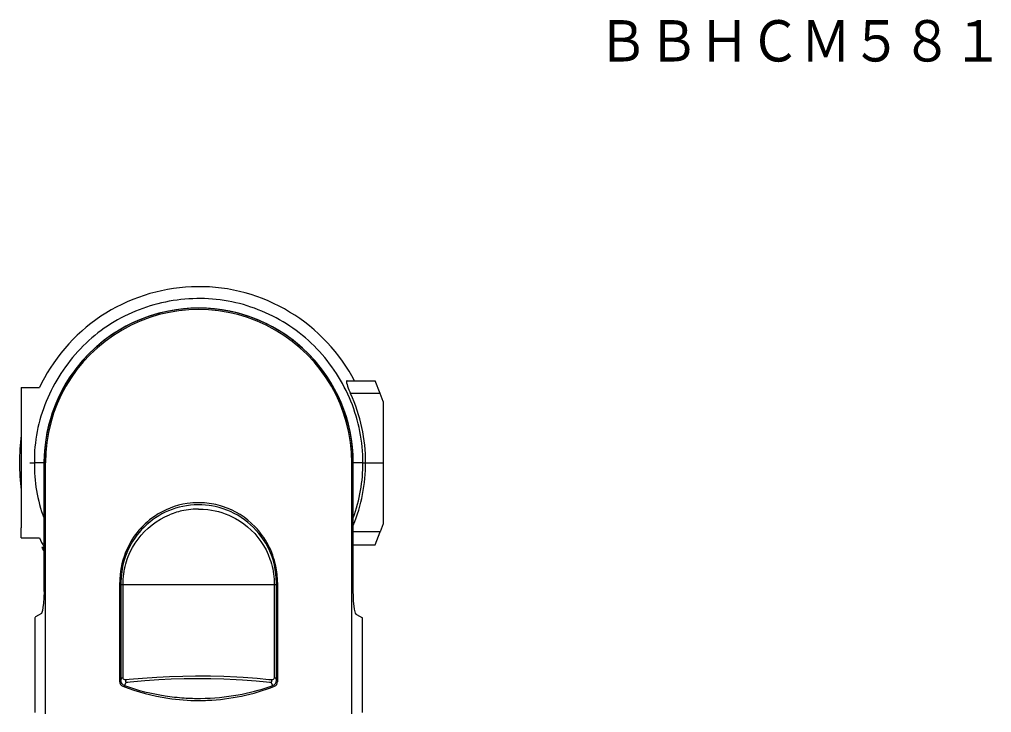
# Model space of a CAD drawing. Units: millimetres, scale not verified. Extents: x -63 to 63, y -57 to 58.
# Drawn here: x 17.71 to 62.98, y 16.87 to 49.16 of the extents above; entities that cross this region are included whole.
import ezdxf
from ezdxf.enums import TextEntityAlignment as Align

# ---------------------------------------------------------------- set-up
doc = ezdxf.new("R2010")
doc.units = ezdxf.units.MM
doc.header["$LTSCALE"] = 0.191021
doc.layers.add('0-0_GAIKEI', color=1, linetype='Continuous')
doc.layers.add('0-1_TOUROKU', color=3, linetype='Continuous')
doc.styles.add('ＭＳ ゴシック', font='')
doc.styles.get('ＭＳ ゴシック').set_extended_font_data('MS Gothic')

msp = doc.modelspace()

# ---------------------------------------------------------------- linework, layer by layer
at = {"layer": '0-0_GAIKEI', "color": 7}
for p, q in [((25.4425, 36.6805), (25.1625, 36.654)), ((25.7232, 36.6976), (25.4425, 36.6805)), ((26.0043, 36.7051), (25.7232, 36.6976)), ((26.2854, 36.7031), (26.0043, 36.7051)), ((26.5662, 36.6915), (26.2854, 36.7031)), ((26.8465, 36.6703), (26.5662, 36.6915)), ((23.5152, 36.3004), (23.249, 36.2095)), ((23.7842, 36.3822), (23.5152, 36.3004)), ((24.0559, 36.4549), (23.7842, 36.3822)), ((24.3299, 36.5186), (24.0559, 36.4549)), ((24.6059, 36.573), (24.3299, 36.5186)), ((24.8836, 36.6182), (24.6059, 36.573)), ((25.1625, 36.654), (24.8836, 36.6182)), ((27.1258, 36.6392), (26.8465, 36.6703)), ((27.4039, 36.5984), (27.1258, 36.6392)), ((27.6804, 36.5477), (27.4039, 36.5984)), ((27.955, 36.4872), (27.6804, 36.5477)), ((28.2275, 36.417), (27.955, 36.4872)), ((28.4975, 36.3372), (28.2275, 36.417)), ((28.7646, 36.2481), (28.4975, 36.3372)), ((29.0287, 36.1498), (28.7646, 36.2481)), ((22.4716, 35.8836), (22.2205, 35.7573)), ((22.7269, 36.0011), (22.4716, 35.8836)), ((22.9862, 36.1098), (22.7269, 36.0011)), ((23.249, 36.2095), (22.9862, 36.1098)), ((29.2893, 36.0425), (29.0287, 36.1498)), ((29.5463, 35.9263), (29.2893, 36.0425)), ((29.7992, 35.8014), (29.5463, 35.9263)), ((30.0478, 35.668), (29.7992, 35.8014)), ((21.4958, 35.3266), (21.2648, 35.1659)), ((21.7322, 35.4787), (21.4958, 35.3266)), ((21.9739, 35.6224), (21.7322, 35.4787)), ((22.2205, 35.7573), (21.9739, 35.6224)), ((30.2917, 35.5262), (30.0478, 35.668)), ((30.5307, 35.3762), (30.2917, 35.5262)), ((30.7645, 35.2182), (30.5307, 35.3762)), ((21.0396, 34.9969), (20.8203, 34.82)), ((21.2648, 35.1659), (21.0396, 34.9969)), ((30.9927, 35.0524), (30.7645, 35.2182)), ((31.2151, 34.8789), (30.9927, 35.0524)), ((31.4313, 34.6978), (31.2151, 34.8789)), ((20.4003, 34.4436), (20.2, 34.2446)), ((20.6071, 34.6355), (20.4003, 34.4436)), ((20.8203, 34.82), (20.6071, 34.6355)), ((31.6411, 34.5094), (31.4313, 34.6978)), ((31.844, 34.3138), (31.6411, 34.5094)), ((20.0065, 34.0388), (19.8199, 33.8265)), ((20.2, 34.2446), (20.0065, 34.0388)), ((32.0399, 34.1112), (31.844, 34.3138)), ((32.2286, 33.9019), (32.0399, 34.1112)), ((19.6404, 33.608), (19.4682, 33.3836)), ((19.8199, 33.8265), (19.6404, 33.608)), ((32.41, 33.6862), (32.2286, 33.9019)), ((32.5838, 33.4644), (32.41, 33.6862)), ((19.3036, 33.1536), (19.1457, 32.9166)), ((19.4682, 33.3836), (19.3036, 33.1536)), ((32.75, 33.2368), (32.5838, 33.4644)), ((32.9083, 33.0036), (32.75, 33.2368)), ((19.0023, 32.6853), (18.8736, 32.4625)), ((19.1457, 32.9166), (19.0023, 32.6853)), ((33.0588, 32.765), (32.9083, 33.0036)), ((33.1866, 32.5473), (33.0588, 32.765)), ((18.7518, 32.236), (18.637, 32.006)), ((18.8736, 32.4625), (18.7518, 32.236)), ((33.3078, 32.3258), (33.1866, 32.5473)), ((33.3075, 32.3262), (34.2726, 32.3262)), ((34.5099, 31.7262), (34.2726, 32.3262)), ((17.7946, 32.0062), (18.6371, 32.0062)), ((17.7946, 32.0062), (17.7946, 25.4752)), ((34.6546, 31.3602), (34.5099, 31.7262)), ((34.6546, 31.3602), (34.6546, 25.6522)), ((17.7946, 25.0062), (17.7946, 25.4752)), ((34.6546, 25.6522), (34.5099, 25.2862)), ((17.7946, 25.0062), (18.6371, 25.0062)), ((34.2726, 24.6862), (34.5099, 25.2862)), ((18.7582, 24.5499), (18.7588, 24.5502)), ((18.8524, 24.5502), (18.7588, 24.5502)), ((18.8524, 22.5075), (18.8524, 24.5883)), ((33.2558, 24.6862), (34.2726, 24.6862)), ((33.2558, 22.5075), (33.2558, 24.6862)), ((18.8524, 22.5075), (18.8534, 22.5075)), ((33.4046, 21.4298), (33.6802, 21.2716)), ((18.429, 21.2716), (18.429, 16.8663)), ((33.6802, 16.8663), (33.6802, 21.2716))]:
    msp.add_line(p, q, dxfattribs=at)
at = {"layer": '0-0_GAIKEI'}
for p, q in [((32.9685, 32.3262), (33.3078, 32.3258)), ((34.5099, 31.7262), (33.1274, 31.7262)), ((18.2001, 28.5062), (18.4068, 28.5062)), ((18.2001, 28.5062), (18.4068, 28.5062)), ((18.8524, 28.5062), (18.4068, 28.5062)), ((18.8524, 28.5062), (18.4068, 28.5062)), ((18.8524, 24.5883), (18.8524, 28.5062)), ((18.8524, 28.5062), (18.8534, 28.5062)), ((18.8534, 28.5062), (18.9188, 28.5062)), ((18.9188, 16.8063), (18.9188, 28.5062)), ((33.1904, 28.5062), (33.2558, 28.5062)), ((33.1904, 16.8063), (33.1904, 28.5062)), ((33.2558, 24.6862), (33.2558, 28.5062)), ((33.2558, 28.5062), (33.2569, 28.5062)), ((33.7024, 28.5062), (33.2569, 28.5062)), ((33.7024, 28.5062), (33.2569, 28.5062)), ((33.7024, 28.5062), (33.8278, 28.5062)), ((33.7024, 28.5062), (33.8278, 28.5062)), ((33.8278, 28.5062), (34.6546, 28.5062)), ((33.8278, 28.5062), (34.6546, 28.5062)), ((34.5099, 25.2862), (33.2569, 25.2862)), ((22.3802, 18.2961), (22.3802, 22.9263)), ((22.4343, 22.9261), (22.4351, 18.3663)), ((22.4343, 22.8262), (22.5316, 22.8261)), ((22.5315, 22.8261), (22.5316, 22.8507)), ((22.5315, 22.8262), (29.6743, 22.8273)), ((22.5337, 18.481), (22.5315, 22.8261)), ((29.675, 18.3675), (29.6743, 22.9273)), ((29.729, 22.9263), (29.729, 18.2961)), ((22.4345, 21.7426), (22.4146, 21.7426)), ((22.4351, 18.3663), (22.4805, 18.4798)), ((22.4805, 18.4798), (22.5338, 18.481)), ((22.6057, 18.1222), (22.6824, 18.2599)), ((29.3845, 18.0814), (29.5023, 18.1225)), ((29.5023, 18.1225), (29.4268, 18.2612)), ((29.5764, 18.4821), (29.6297, 18.4821)), ((29.6297, 18.4821), (29.675, 18.3675))]:
    msp.add_line(p, q, dxfattribs=at)
for points in [[(23.7983, 35.8108), (23.6237, 35.7551), (23.4505, 35.6953), (23.2787, 35.6315), (23.1083, 35.5635), (22.9395, 35.4913), (22.7723, 35.4151), (22.6069, 35.3348), (22.4435, 35.2505), (22.2822, 35.1622), (22.1233, 35.07), (21.9668, 34.9739), (21.8128, 34.874), (21.6615, 34.7703), (21.5129, 34.6629), (21.367, 34.5519), (21.2239, 34.4373), (21.0835, 34.3191), (20.946, 34.1976), (20.8115, 34.0728), (20.6798, 33.9448), (20.5513, 33.8136), (20.4258, 33.6795), (20.3035, 33.5424), (20.1844, 33.4024), (20.0685, 33.2597), (19.956, 33.1144), (19.8469, 32.9665), (19.7413, 32.8161), (19.6392, 32.6632), (19.5406, 32.5081), (19.4457, 32.3508), (19.3545, 32.1913), (19.267, 32.0298), (19.1833, 31.8663), (19.1036, 31.7009), (19.0277, 31.5338), (18.9559, 31.3649), (18.8882, 31.1944), (18.8246, 31.0223)], [(30.5955, 34.6598), (30.4463, 34.767), (30.2947, 34.8706), (30.1406, 34.9706), (29.9841, 35.0669), (29.8255, 35.1595), (29.6647, 35.2482), (29.502, 35.3332), (29.3373, 35.4142), (29.1707, 35.4913), (29.0025, 35.5644), (28.8325, 35.6335), (28.6609, 35.6985), (28.4877, 35.7594), (28.313, 35.8162), (28.1369, 35.8687), (27.9596, 35.9168), (27.7812, 35.9606), (27.602, 35.9999), (27.422, 36.0347), (27.2413, 36.065), (27.0599, 36.0908), (26.878, 36.1121), (26.6956, 36.129), (26.5129, 36.1415), (26.3299, 36.1495), (26.1467, 36.1532), (25.9635, 36.1525), (25.7803, 36.1475), (25.5973, 36.1381), (25.4145, 36.1244), (25.2321, 36.1065), (25.0502, 36.0842), (24.8689, 36.0578), (24.6882, 36.027), (24.5083, 35.9921), (24.3292, 35.953), (24.1511, 35.9098), (23.9741, 35.8623), (23.7983, 35.8108)], [(33.7024, 28.5062), (33.7017, 28.6895), (33.6962, 28.8727), (33.686, 29.0556), (33.6712, 29.2382), (33.6517, 29.4204), (33.6276, 29.602), (33.599, 29.783), (33.566, 29.9632), (33.5285, 30.1425), (33.4866, 30.3209), (33.4405, 30.4983), (33.39, 30.6745), (33.3354, 30.8495), (33.2765, 31.0231), (33.2136, 31.1953), (33.1466, 31.366), (33.0755, 31.535), (33.0005, 31.7023), (32.9216, 31.8679), (32.8388, 32.0315), (32.7522, 32.1932), (32.6618, 32.3528), (32.5677, 32.5102), (32.4699, 32.6654), (32.3684, 32.8182), (32.2634, 32.9686), (32.1548, 33.1164), (32.0428, 33.2616), (31.9273, 33.4041), (31.8084, 33.5438), (31.6862, 33.6806), (31.5606, 33.8143), (31.4319, 33.9449), (31.2999, 34.0724), (31.1649, 34.1966), (31.0268, 34.3175), (30.8858, 34.435), (30.742, 34.5492), (30.5955, 34.6598)], [(32.9685, 32.3262), (32.9572, 32.3235), (32.9488, 32.3152), (32.9434, 32.3011), (32.9414, 32.269), (32.9469, 32.224), (32.9655, 32.1456), (32.9873, 32.0749)], [(18.8246, 31.0223), (18.7652, 30.8488), (18.7101, 30.674), (18.6593, 30.4978), (18.6129, 30.3206), (18.571, 30.1422), (18.5337, 29.9629), (18.501, 29.7827), (18.4729, 29.6018), (18.4497, 29.4202), (18.4312, 29.2381), (18.4176, 29.0555), (18.409, 28.8726), (18.4053, 28.6895), (18.4068, 28.5062)], [(26.0538, 26.3473), (26.2593, 26.3414), (26.4896, 26.3208), (26.65, 26.2978), (26.8161, 26.2661), (26.9797, 26.2266), (27.1397, 26.1799), (27.2968, 26.1259), (27.4526, 26.0639)], [(29.1766, 24.7586), (29.0783, 24.9163), (28.9721, 25.0686), (28.8584, 25.2151), (28.7375, 25.3556), (28.6097, 25.4898), (28.4752, 25.6173), (28.3344, 25.7379), (28.1875, 25.8512), (28.0348, 25.957), (27.8766, 26.0549), (27.7133, 26.1447), (27.545, 26.2261), (27.3721, 26.2987), (27.1951, 26.3624), (27.0147, 26.4169), (26.8312, 26.4622), (26.6455, 26.498), (26.5518, 26.5123)], [(22.5315, 22.8507), (22.5333, 22.9692), (22.5392, 23.0881), (22.5492, 23.2072), (22.5635, 23.3263), (22.5818, 23.4447), (22.6041, 23.562), (22.6304, 23.6779), (22.6604, 23.7922), (22.6943, 23.9053), (22.7323, 24.0182), (22.7746, 24.1308), (22.821, 24.2422), (22.8708, 24.3514), (22.9795, 24.5605), (23.1009, 24.76), (23.235, 24.9507), (23.3813, 25.1319), (23.5393, 25.3029), (23.7088, 25.4634), (23.8891, 25.6126), (24.0791, 25.7496), (24.2773, 25.8734), (24.4839, 25.9843), (24.6993, 26.082)], [(27.4526, 26.0639), (27.5599, 26.0159), (27.7671, 25.9105), (27.9638, 25.7933), (28.1515, 25.6642), (28.3318, 25.522), (28.504, 25.3669), (28.6655, 25.2009), (28.8153, 25.0254), (28.9531, 24.8408), (29.0785, 24.6473), (29.1914, 24.4454), (29.2909, 24.2353), (29.3767, 24.0173), (29.4145, 23.9049), (29.4486, 23.7903), (29.479, 23.6741), (29.5053, 23.5569), (29.5275, 23.4392), (29.5456, 23.3215), (29.5595, 23.2041), (29.5694, 23.0869), (29.5753, 22.9695), (29.5775, 22.8273)], [(29.6742, 22.9273), (29.6684, 23.1308), (29.6512, 23.3335), (29.6228, 23.5348), (29.5833, 23.7338), (29.5328, 23.93), (29.4716, 24.1226), (29.3999, 24.3107), (29.3179, 24.4939), (29.2261, 24.6718), (29.1766, 24.7586)], [(29.5771, 22.8273), (29.5768, 20.4516), (29.5766, 19.7943), (29.5764, 19.1357), (29.5753, 18.6999), (29.5766, 18.4821)], [(22.6057, 18.1222), (22.5622, 18.1425), (22.5233, 18.1713), (22.4899, 18.2071), (22.4633, 18.2491), (22.4446, 18.2964), (22.4356, 18.3482), (22.4351, 18.3663)], [(22.6354, 18.3863), (22.5928, 18.4015), (22.5596, 18.4274), (22.5407, 18.4552), (22.5338, 18.4769), (22.5337, 18.481)], [(29.4738, 18.3873), (29.3983, 18.3899), (29.3207, 18.3975), (28.7725, 18.4489), (28.1278, 18.4969), (27.829, 18.5143), (27.233, 18.5405), (26.6133, 18.5564), (25.904, 18.5607), (25.3218, 18.553), (24.6989, 18.5335), (24.1019, 18.5036), (23.4357, 18.4563), (22.8207, 18.3996), (22.7134, 18.3888), (22.6354, 18.3862)], [(22.8629, 18.2825), (22.7563, 18.2716), (22.6824, 18.2598)], [(27.8032, 18.3953), (27.2242, 18.4212), (26.6183, 18.4374), (25.9994, 18.4424), (25.382, 18.4354), (24.7802, 18.4173), (24.2076, 18.3894), (23.5492, 18.3442), (22.8629, 18.2825)], [(29.4268, 18.2611), (29.3592, 18.2719), (29.2148, 18.2866), (28.7336, 18.3307), (28.0978, 18.3779), (27.8032, 18.3953)], [(29.5766, 18.4821), (29.5719, 18.4624), (29.5531, 18.4316), (29.5201, 18.4046), (29.4833, 18.3895), (29.4738, 18.3874)]]:
    msp.add_lwpolyline(points, dxfattribs=at)
at = {"layer": '0-0_GAIKEI', "color": 7}
for points in [[(18.8524, 22.5075), (18.8451, 22.214), (18.827, 21.9638), (18.8028, 21.7648), (18.7772, 21.6238), (18.7539, 21.5351), (18.7294, 21.4792), (18.459, 21.3236)], [(33.4046, 21.4298), (33.3946, 21.4384), (33.3845, 21.4524), (33.3646, 21.4958), (33.3454, 21.5575), (33.3189, 21.679), (33.296, 21.8281), (33.2727, 22.0579), (33.259, 22.3106), (33.2558, 22.5075)]]:
    msp.add_lwpolyline(points, dxfattribs=at)
at = {"layer": '0-0_GAIKEI'}
for centre, radius, start, end in [((26.0546, 28.5062), 7.2023, 90, 180.00001), ((26.0546, 28.5062), 7.2012, 0, 180.00001), ((26.0546, 28.5062), 7.1358, 359.99999, 180.00003), ((26.0546, 28.5062), 7.2023, 0, 90), ((36.3485, 33.2265), 3.5531, 198.91364, 204.97553), ((27.2806, 28.5062), 9.572, 172.3152, 180.00001), ((27.2806, 28.5062), 9.572, 180.00001, 187.6848), ((26.0544, 22.9264), 3.6203, 104.48619, 148.13669), ((26.0579, 22.9943), 3.65, 98.39046, 124.4187), ((26.0185, 22.8878), 3.456, 100.92983, 112.44132), ((26.0542, 22.9443), 3.6026, 82.06036, 104.55434), ((26.0539, 22.7035), 3.6436, 93.99004, 100.92607), ((26.0546, 23.0078), 3.6361, 90.00043, 98.37065), ((26.0559, 22.7162), 3.6311, 90.03398, 94.03656), ((26.0546, 23.0086), 3.6353, 85.63824, 90.0002), ((26.0541, 23.0044), 3.6395, 72.17018, 85.63503), ((26.044, 22.9796), 3.6663, 43.92603, 72.13855), ((26.0924, 22.9489), 3.7072, 124.46169, 158.6495), ((25.9972, 22.9362), 3.7303, 11.80485, 43.90742), ((26.0621, 22.9246), 3.6279, 148.17687, 179.97622), ((26.139, 22.9269), 3.7588, 158.59605, 180.00962), ((25.9659, 22.9264), 3.7631, 359.99792, 11.85427), ((22.5998, 18.2961), 0.2196, 179.98913, 248.73347), ((26.0555, 27.8144), 10.2879, 250.40748, 261.26132), ((29.4152, 18.3674), 0.2599, 289.58216, 0.01684), ((29.5094, 18.2961), 0.2196, 291.26658, 0.01085), ((26.0519, 27.1733), 9.7444, 248.74985, 261.58408), ((26.053, 27.8115), 10.2848, 270.51376, 280.3317), ((26.0519, 27.8123), 10.2857, 280.337, 288.90494), ((26.0584, 27.1698), 9.7408, 281.76966, 291.25176), ((26.0535, 27.8088), 10.282, 261.26748, 266.26042), ((26.0546, 27.1875), 9.7589, 261.58102, 270.00034), ((26.0537, 27.8066), 10.2798, 266.25879, 270.51037), ((26.0546, 27.1891), 9.7605, 270.00007, 272.44488), ((26.0549, 27.1854), 9.7568, 272.44415, 281.77097)]:
    msp.add_arc(centre, radius, start, end, dxfattribs=at)
at = {"layer": '0-0_GAIKEI', "color": 7}
for centre, radius, start, end in [((26.2157, 28.6447), 8.4068, 205.64412, 208.85036), ((26.0547, 28.5063), 8.3001, 208.46787, 209.80262), ((18.489, 21.2716), 0.06, 119.9205, 180.0002), ((18.489, 21.2716), 0.06, 119.9205, 180.0002)]:
    msp.add_arc(centre, radius, start, end, dxfattribs=at)
at = {"layer": '0-0_GAIKEI'}
for centre, major_axis, ratio, start_param, end_param in [((23.624, 28.856), (10.1711, -0.9738), 0.841302, 0.0727002, 0.4530981), ((25.4681, 27.449), (5.7154, -4.7525), 0.873121, 3.7485642, 4.1272931), ((23.6235, 28.1566), (10.1716, 0.9736), 0.841283, 5.866663, 6.2105117), ((27.1921, 27.6921), (-3.9729, -5.8093), 0.887892, 1.8548845, 2.2365847), ((22.7611, 18.3863), (0.0192, -0.1723), 0.7211, 4.633162, 5.4533439), ((29.3482, 18.3873), (-0.0191, -0.1719), 0.721991, 0.8302416, 1.6504439)]:
    msp.add_ellipse(centre, major_axis=major_axis, ratio=ratio, start_param=start_param, end_param=end_param, dxfattribs=at)

# ---------------------------------------------------------------- texts
at = {"layer": '0-1_TOUROKU', "color": 1, "style": 'ＭＳ ゴシック', "width": 0.9}
msp.add_text('ＢＢＨＣＭ５８１', height=1.924, dxfattribs=at).set_placement((44.6298, 46.6185), align=Align.BOTTOM_LEFT)

doc.saveas('drawing.dxf')
